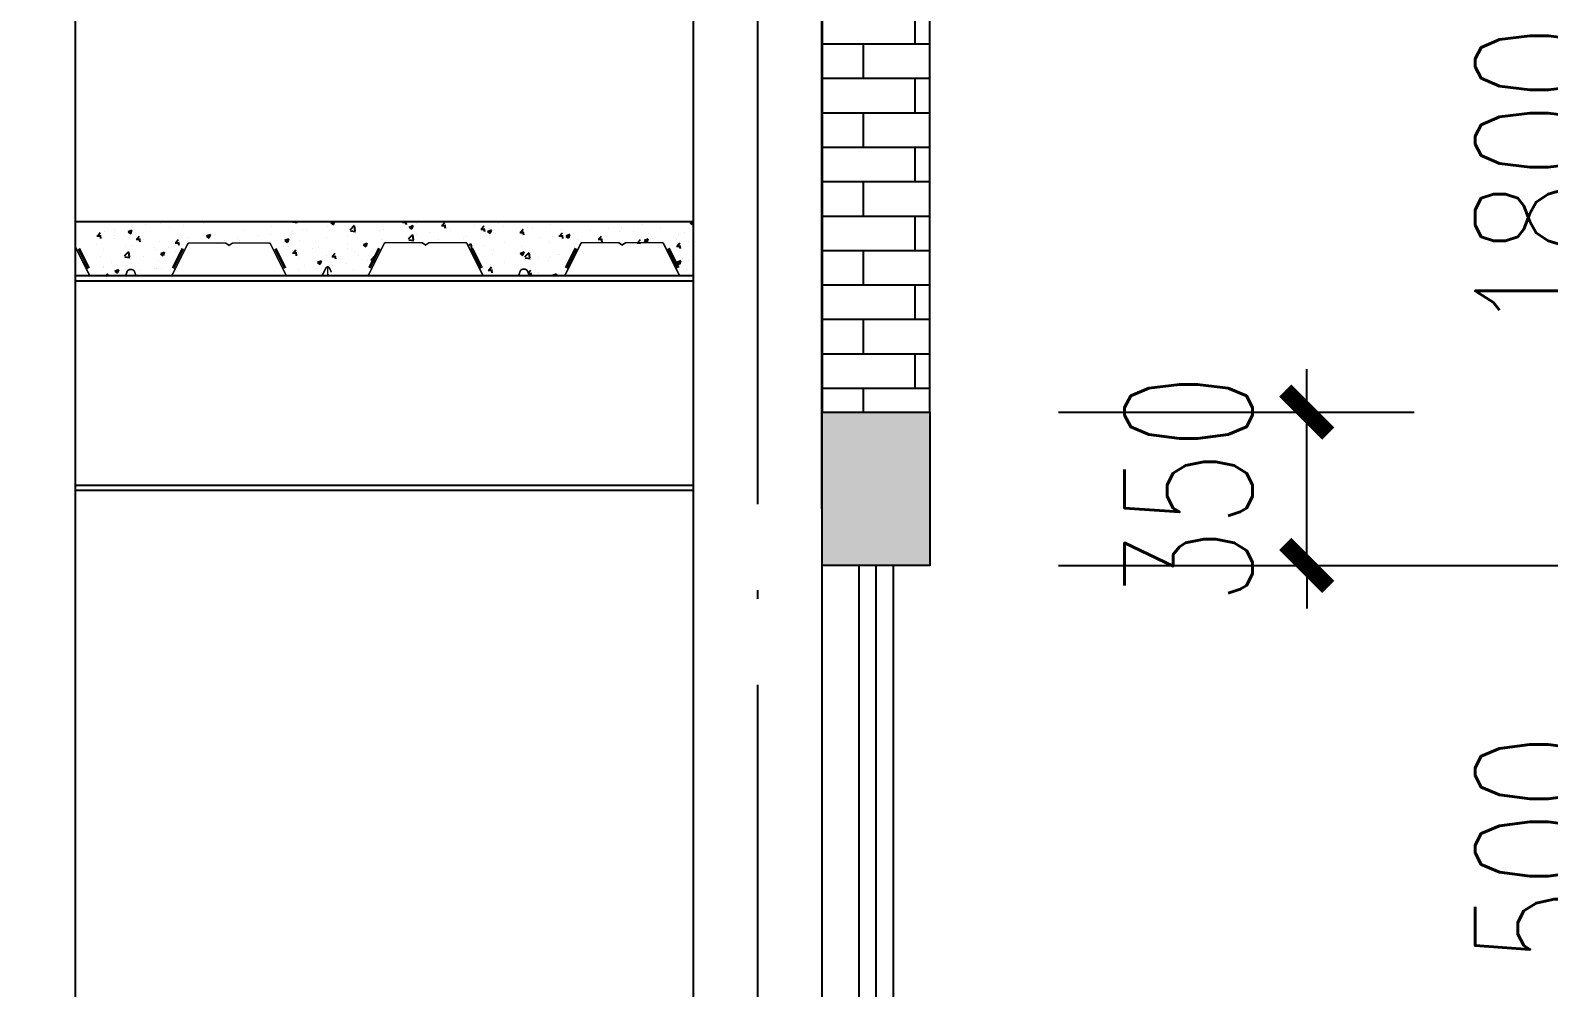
# Model space of a CAD drawing. Extents: x -89996 to 1006241, y -2176 to 440573.
# Drawn here: x 738610 to 742144, y 245687 to 247916 of the extents above; entities that cross this region are included whole.
import ezdxf

# ---------------------------------------------------------------- set-up
doc = ezdxf.new("R2010")
doc.units = 0
doc.header["$LTSCALE"] = 1000
doc.header["$MEASUREMENT"] = 0
doc.linetypes.add('DOTE', pattern=[2.42, 2, -0.2, 0.02, -0.2])
for name, color, linetype in [('AXIS', 3, 'Continuous'), ('BOLT', 251, 'Continuous'), ('DIM_SYMB', 3, 'Continuous'), ('DOTE', 1, 'DOTE'), ('FZX', 31, 'Continuous'), ('GZ', 50, 'Continuous'), ('MC', 132, 'Continuous'), ('PUB_HATCH', 8, 'Continuous'), ('PUB_TITLE', 4, 'Continuous'), ('S', 2, 'Continuous')]:
    doc.layers.add(name, color=color, linetype=linetype)
doc.styles.add('_TCH_DIM_T3', font='SIMPLEX', dxfattribs={"width": 0.705882, "bigfont": 'GBCBIG'})
doc.dimstyles.new('_TCH_ARCH&&100', dxfattribs={"dimtxt": 297.5, "dimasz": 100, "dimexe": 250, "dimexo": 300, "dimgap": 126.25, "dimtad": 1, "dimdec": 0, "dimzin": 0, "dimdsep": 46, "dimtxsty": '_TCH_DIM_T3', "dimblk": 'ARCHTICK', "dimcen": 0.09, "dimclrt": 7, "dimazin": 2, "dimtfac": 1, "dimtdec": 0, "dimtix": 1, "dimtmove": 2, "dimatfit": 3, "dimfxl": 0, "dimtolj": 1, "dimtzin": 0, "dimarcsym": 0})

# ---------------------------------------------------------------- blocks, each defined once
blk = doc.blocks.new('_ArchTick')
at = {"color": 0, "linetype": 'ByBlock', "const_width": 0.4}
blk.add_lwpolyline([(-0.5, -0.5), (0.5, 0.5)], dxfattribs=at)
blk = doc.blocks.new('*D185')
at = {"layer": 'AXIS', "color": 0, "lineweight": -2, "transparency": 16777216}
for p, q in [((741003.4, 246670.1), (742646.9, 246670.1)), ((742396.9, 245170.1), (742396.9, 246670.1)), ((741003.4, 245170.1), (742646.9, 245170.1))]:
    blk.add_line(p, q, dxfattribs=at)
at = {"layer": 'Defpoints', "color": 0, "transparency": 16777216}
for p in [(740703.4, 246670.1), (742396.9, 246670.1), (740703.4, 245170.1)]:
    blk.add_point(p, dxfattribs=at)
at = {"layer": 'AXIS', "color": 0, "lineweight": -2, "transparency": 16777216, "xscale": 100, "yscale": 100, "zscale": 100}
for p, rotation in [((742396.9, 246670.1), 90), ((742396.9, 245170.1), 270)]:
    blk.add_blockref('_ArchTick', p, dxfattribs=dict(at, rotation=rotation))
at = {"layer": 'AXIS', "color": 7, "transparency": 16777216, "insert": (742121.9, 245920.1), "char_height": 297.5, "attachment_point": 5, "rotation": 90, "style": '_TCH_DIM_T3'}
blk.add_mtext('\\A1;1500', dxfattribs=at)
blk = doc.blocks.new('*D187')
at = {"layer": 'AXIS', "color": 0, "lineweight": -2, "transparency": 16777216}
for p, q in [((741103.4, 251670.1), (743154.8, 251670.1)), ((742904.8, 239670.1), (742904.8, 251670.1)), ((741116.5, 239670.1), (743154.8, 239670.1))]:
    blk.add_line(p, q, dxfattribs=at)
at = {"layer": 'Defpoints', "color": 0, "transparency": 16777216}
for p in [(740803.4, 251670.1), (742904.8, 251670.1), (740816.5, 239670.1)]:
    blk.add_point(p, dxfattribs=at)
at = {"layer": 'AXIS', "color": 0, "lineweight": -2, "transparency": 16777216, "xscale": 100, "yscale": 100, "zscale": 100}
for p, rotation in [((742904.8, 251670.1), 90), ((742904.8, 239670.1), 270)]:
    blk.add_blockref('_ArchTick', p, dxfattribs=dict(at, rotation=rotation))
at = {"layer": 'AXIS', "color": 7, "transparency": 16777216, "insert": (742629.8, 245670.1), "char_height": 297.5, "attachment_point": 5, "rotation": 90, "style": '_TCH_DIM_T3'}
blk.add_mtext('\\A1;12000', dxfattribs=at)
blk = doc.blocks.new('*D190')
at = {"layer": 'AXIS', "color": 0, "lineweight": -2, "transparency": 16777216}
for p, q in [((741580.9, 247027), (741580.9, 247127)), ((741003.4, 247027), (741830.9, 247027)), ((741580.9, 246670.1), (741580.9, 247027)), ((741003.4, 246670.1), (741830.9, 246670.1)), ((741580.9, 246670.1), (741580.9, 246570.1))]:
    blk.add_line(p, q, dxfattribs=at)
at = {"layer": 'Defpoints', "color": 0, "transparency": 16777216}
for p in [(740703.4, 247027), (741580.9, 247027), (740703.4, 246670.1)]:
    blk.add_point(p, dxfattribs=at)
at = {"layer": 'AXIS', "color": 0, "lineweight": -2, "transparency": 16777216, "xscale": 100, "yscale": 100, "zscale": 100}
for p, rotation in [((741580.9, 247027), 270), ((741580.9, 246670.1), 90)]:
    blk.add_blockref('_ArchTick', p, dxfattribs=dict(at, rotation=rotation))
at = {"layer": 'AXIS', "color": 7, "transparency": 16777216, "insert": (741305.9, 246848.6), "char_height": 297.5, "attachment_point": 5, "rotation": 90, "style": '_TCH_DIM_T3'}
blk.add_mtext('\\A1;350', dxfattribs=at)
blk = doc.blocks.new('*D191')
at = {"layer": 'AXIS', "color": 0, "lineweight": -2, "transparency": 16777216}
for p, q in [((741003.4, 248470.1), (742646.9, 248470.1)), ((742396.9, 248470.1), (742396.9, 246670.1)), ((741003.4, 246670.1), (742646.9, 246670.1))]:
    blk.add_line(p, q, dxfattribs=at)
at = {"layer": 'Defpoints', "color": 0, "transparency": 16777216}
for p in [(740703.4, 248470.1), (740703.4, 246670.1), (742396.9, 246670.1)]:
    blk.add_point(p, dxfattribs=at)
at = {"layer": 'AXIS', "color": 0, "lineweight": -2, "transparency": 16777216, "xscale": 100, "yscale": 100, "zscale": 100}
for p, rotation in [((742396.9, 248470.1), 90), ((742396.9, 246670.1), 270)]:
    blk.add_blockref('_ArchTick', p, dxfattribs=dict(at, rotation=rotation))
at = {"layer": 'AXIS', "color": 7, "transparency": 16777216, "insert": (742121.9, 247570.1), "char_height": 297.5, "attachment_point": 5, "rotation": 90, "style": '_TCH_DIM_T3'}
blk.add_mtext('\\A1;1800', dxfattribs=at)

msp = doc.modelspace()

# ---------------------------------------------------------------- hatches: boundary and pattern name
at = {"layer": 'BOLT'}
h = msp.add_hatch(dxfattribs=at)
h.set_pattern_fill('AR-BRSTD', color=256, scale=100)
h.set_pattern_definition([(0, (126243.66, -247051.54), (0, 80.138549), []), (90, (126243.66, -247051.54), (-120.1928, 80.138549), [80.13855, -80.13854])])
h.paths.add_polyline_path([(740703.39, 248350.11), (740453.39, 248350.11), (740453.39, 247027.03), (740703.39, 247027.03)])
h = msp.add_hatch(color=256, dxfattribs=at)
h.dxf.hatch_style = 1
h.paths.add_polyline_path([(740703.39, 247027.03), (740453.39, 247027.03), (740453.39, 246670.11), (740703.39, 246670.11)])

# ---------------------------------------------------------------- linework, layer by layer
at = {"color": 9, "linetype": 'Continuous'}
for p, q in [((738878.76, 247464.52, 3.79), (738878.76, 247464.52, 3.79)), ((738912.19, 247465.42, 3.79), (738912.19, 247465.42, 3.79)), ((739014.12, 247466.71, 3.79), (739014.12, 247466.71, 3.79)), ((739220.99, 247469.98, 3.79), (739231.26, 247468.39, 3.79)), ((739237.14, 247468.2, 3.79), (739237.14, 247468.2, 3.79)), ((739309.04, 247467.51, 3.79), (739315.36, 247463.25, 3.79)), ((739309.35, 247468.07, 3.79), (739314.31, 247469.97, 3.79)), ((739315.63, 247463.62, 3.79), (739317.76, 247469.97, 3.79)), ((739317.91, 247465.03, 3.79), (739317.91, 247465.03, 3.79)), ((739354.68, 247451.55, 3.79), (739364.57, 247461.86, 3.79)), ((739381.11, 247469.34, 3.79), (739381.11, 247469.34, 3.79)), ((739439.84, 247469.76, 3.79), (739439.84, 247469.76, 3.79)), ((739476, 247469.14, 3.79), (739483.59, 247468.48, 3.79)), ((739477.78, 247469.34, 3.79), (739478.29, 247469.94, 3.79)), ((739485.43, 247462.71, 3.79), (739484.1, 247469.94, 3.79)), ((739496.47, 247462.57, 3.79), (739496.47, 247462.57, 3.79)), ((739507.64, 247466.9, 3.79), (739507.64, 247466.9, 3.79)), ((739568.87, 247461.37, 3.79), (739575, 247468.67, 3.79)), ((739576.53, 247454.74, 3.79), (739575.06, 247462.7, 3.79)), ((739575.43, 247464.03, 3.79), (739575.43, 247464.03, 3.79)), ((739699.7, 247465.59, 3.79), (739699.7, 247465.59, 3.79)), ((739820, 247463.43, 3.79), (739820, 247463.43, 3.79)), ((739841.23, 247468.98, 3.79), (739841.23, 247468.98, 3.79)), ((740034.58, 247463.99, 3.79), (740034.58, 247463.99, 3.79)), ((740143.88, 247465.4, 3.79), (740143.88, 247465.4, 3.79)), ((740145.81, 247467.79, 3.79), (740152.13, 247463.53, 3.79)), ((740146.12, 247468.34, 3.79), (740150.02, 247469.84, 3.79)), ((738764.89, 247437.37, 3.79), (738772.48, 247436.7, 3.79)), ((738766.66, 247437.57, 3.79), (738772.79, 247444.86, 3.79)), ((738774.32, 247430.94, 3.79), (738772.85, 247438.9, 3.79)), ((738774.13, 247435.12, 3.79), (738774.13, 247435.12, 3.79)), ((738782.84, 247448.35, 3.79), (738782.84, 247448.35, 3.79)), ((738804.7, 247451.81, 3.79), (738804.7, 247451.81, 3.79)), ((738804.95, 247430.64, 3.79), (738804.95, 247430.64, 3.79)), ((738805.92, 247439.3, 3.79), (738805.92, 247439.3, 3.79)), ((738837.3, 247446.9, 3.79), (738843.62, 247442.63, 3.79)), ((738837.61, 247447.45, 3.79), (738846.51, 247450.86, 3.79)), ((738843.89, 247443, 3.79), (738846.47, 247450.68, 3.79)), ((738848.05, 247457.29, 3.79), (738848.05, 247457.29, 3.79)), ((738854.02, 247445.64, 3.79), (738854.02, 247445.64, 3.79)), ((738855.98, 247429.4, 3.79), (738863.57, 247428.73, 3.79)), ((738857.76, 247429.6, 3.79), (738863.88, 247436.89, 3.79)), ((738865.41, 247422.97, 3.79), (738863.94, 247430.93, 3.79)), ((738872.75, 247427.78, 3.79), (738872.75, 247427.78, 3.79)), ((738934.23, 247456.2, 3.79), (738934.23, 247456.2, 3.79)), ((738948.85, 247421.63, 3.79), (738954.97, 247428.93, 3.79)), ((738966.02, 247460.38, 3.79), (738966.02, 247460.38, 3.79)), ((738976.61, 247432.66, 3.79), (738976.61, 247432.66, 3.79)), ((739019.81, 247436.72, 3.79), (739026.13, 247432.46, 3.79)), ((739020.13, 247437.27, 3.79), (739029.02, 247440.69, 3.79)), ((739026.41, 247432.83, 3.79), (739028.98, 247440.51, 3.79)), ((739041.82, 247441.61, 3.79), (739041.82, 247441.61, 3.79)), ((739060.92, 247427.18, 3.79), (739060.92, 247427.18, 3.79)), ((739092.71, 247431.37, 3.79), (739092.71, 247431.37, 3.79)), ((739095.71, 247426.89, 3.79), (739095.71, 247426.89, 3.79)), ((739105.97, 247449.74, 3.79), (739105.97, 247449.74, 3.79)), ((739140.81, 247437.7, 3.79), (739140.81, 247437.7, 3.79)), ((739169.78, 247439.6, 3.79), (739169.78, 247439.6, 3.79)), ((739171.93, 247459.26, 3.79), (739171.93, 247459.26, 3.79)), ((739202.33, 247426.55, 3.79), (739208.65, 247422.29, 3.79)), ((739202.65, 247427.1, 3.79), (739211.54, 247430.52, 3.79)), ((739208.92, 247422.66, 3.79), (739211.5, 247430.34, 3.79)), ((739221.01, 247448.26, 3.79), (739221.01, 247448.26, 3.79)), ((739243.84, 247452.31, 3.79), (739243.84, 247452.31, 3.79)), ((739252.81, 247452.45, 3.79), (739252.81, 247452.45, 3.79)), ((739299.74, 247434.05, 3.79), (739299.74, 247434.05, 3.79)), ((739300.91, 247458.78, 3.79), (739300.91, 247458.78, 3.79)), ((739348.34, 247437.14, 3.79), (739348.34, 247437.14, 3.79)), ((739355.5, 247449.12, 3.79), (739366.8, 247447.37, 3.79)), ((739366.21, 247449, 3.79), (739364.81, 247461.06, 3.79)), ((739365.7, 247443.57, 3.79), (739365.7, 247443.57, 3.79)), ((739422.4, 247449.85, 3.79), (739422.4, 247449.85, 3.79)), ((739427.6, 247429.77, 3.79), (739427.6, 247429.77, 3.79)), ((739430.91, 247452.52, 3.79), (739430.91, 247452.52, 3.79)), ((739490.22, 247430.53, 3.79), (739500.11, 247440.84, 3.79)), ((739491.04, 247428.1, 3.79), (739502.34, 247426.35, 3.79)), ((739491.55, 247457.34, 3.79), (739497.87, 247453.08, 3.79)), ((739491.87, 247457.89, 3.79), (739500.76, 247461.31, 3.79)), ((739495.06, 247460.65, 3.79), (739495.06, 247460.65, 3.79)), ((739498.15, 247453.45, 3.79), (739500.72, 247461.13, 3.79)), ((739501.75, 247427.97, 3.79), (739500.35, 247440.04, 3.79)), ((739507.8, 247440.33, 3.79), (739507.8, 247440.33, 3.79)), ((739539.6, 247444.51, 3.79), (739539.6, 247444.51, 3.79)), ((739559.47, 247427.89, 3.79), (739559.47, 247427.89, 3.79)), ((739567.09, 247461.17, 3.79), (739574.69, 247460.51, 3.79)), ((739587.7, 247450.84, 3.79), (739587.7, 247450.84, 3.79)), ((739619.04, 247430.84, 3.79), (739619.04, 247430.84, 3.79)), ((739624.68, 247436.83, 3.79), (739624.68, 247436.83, 3.79)), ((739643.23, 247461.17, 3.79), (739643.23, 247461.17, 3.79)), ((739658.19, 247453.2, 3.79), (739665.78, 247452.54, 3.79)), ((739659.97, 247453.4, 3.79), (739666.09, 247460.7, 3.79)), ((739667.62, 247446.77, 3.79), (739666.15, 247454.73, 3.79)), ((739667.9, 247461.4, 3.79), (739667.9, 247461.4, 3.79)), ((739674.07, 247447.17, 3.79), (739680.39, 247442.91, 3.79)), ((739674.39, 247447.72, 3.79), (739683.28, 247451.14, 3.79)), ((739680.66, 247443.28, 3.79), (739683.24, 247450.96, 3.79)), ((739688.83, 247444.96, 3.79), (739688.83, 247444.96, 3.79)), ((739693.1, 247443.55, 3.79), (739693.1, 247443.55, 3.79)), ((739711.02, 247458.3, 3.79), (739711.02, 247458.3, 3.79)), ((739749.28, 247445.23, 3.79), (739756.87, 247444.57, 3.79)), ((739751.06, 247445.43, 3.79), (739757.18, 247452.73, 3.79)), ((739754.79, 247454.49, 3.79), (739754.79, 247454.49, 3.79)), ((739758.71, 247438.8, 3.79), (739757.24, 247446.76, 3.79)), ((739767.17, 247456.26, 3.79), (739767.17, 247456.26, 3.79)), ((739778.82, 247455.44, 3.79), (739778.82, 247455.44, 3.79)), ((739794.59, 247432.39, 3.79), (739794.59, 247432.39, 3.79)), ((739826.38, 247436.58, 3.79), (739826.38, 247436.58, 3.79)), ((739840.37, 247437.26, 3.79), (739847.96, 247436.6, 3.79)), ((739842.15, 247437.46, 3.79), (739848.27, 247444.76, 3.79)), ((739846.61, 247452.57, 3.79), (739846.61, 247452.57, 3.79)), ((739849.8, 247430.82, 3.79), (739848.33, 247438.79, 3.79)), ((739856.58, 247437, 3.79), (739862.9, 247432.74, 3.79)), ((739856.9, 247437.55, 3.79), (739865.79, 247440.96, 3.79)), ((739863.18, 247433.11, 3.79), (739865.75, 247440.78, 3.79)), ((739874.48, 247442.91, 3.79), (739874.48, 247442.91, 3.79)), ((739882.6, 247429.28, 3.79), (739882.6, 247429.28, 3.79)), ((739914.41, 247449.71, 3.79), (739914.41, 247449.71, 3.79)), ((739931.46, 247429.29, 3.79), (739939.05, 247428.63, 3.79)), ((739933.24, 247429.49, 3.79), (739939.37, 247436.79, 3.79)), ((739940.89, 247422.85, 3.79), (739939.43, 247430.82, 3.79)), ((739948.56, 247438.8, 3.79), (739948.56, 247438.8, 3.79)), ((739954.69, 247453.47, 3.79), (739954.69, 247453.47, 3.79)), ((739982.2, 247446.85, 3.79), (739982.2, 247446.85, 3.79)), ((739986.48, 247457.65, 3.79), (739986.48, 247457.65, 3.79)), ((740013.77, 247447.75, 3.79), (740013.77, 247447.75, 3.79)), ((740024.34, 247421.52, 3.79), (740030.46, 247428.82, 3.79)), ((740039.1, 247426.83, 3.79), (740045.42, 247422.57, 3.79)), ((740039.42, 247427.38, 3.79), (740048.31, 247430.79, 3.79)), ((740045.69, 247422.94, 3.79), (740048.27, 247430.61, 3.79)), ((740050, 247443.98, 3.79), (740050, 247443.98, 3.79)), ((740058.18, 247431.34, 3.79), (740058.18, 247431.34, 3.79)), ((740077.92, 247455.88, 3.79), (740077.92, 247455.88, 3.79)), ((740113.17, 247428.64, 3.79), (740113.17, 247428.64, 3.79)), ((740117.8, 247441.12, 3.79), (740117.8, 247441.12, 3.79)), ((740132.24, 247444.05, 3.79), (740132.24, 247444.05, 3.79)), ((738763.94, 247416.45, 3.79), (738763.94, 247416.45, 3.79)), ((738781.29, 247406.07, 3.79), (738781.29, 247406.07, 3.79)), ((738820.61, 247395.55, 3.79), (738820.61, 247395.55, 3.79)), ((738829.36, 247390.9, 3.79), (738839.25, 247401.21, 3.79)), ((738831.73, 247413.58, 3.79), (738831.73, 247413.58, 3.79)), ((738840.89, 247388.35, 3.79), (738839.49, 247400.41, 3.79)), ((738846.5, 247415.01, 3.79), (738846.5, 247415.01, 3.79)), ((738899.53, 247410.72, 3.79), (738899.53, 247410.72, 3.79)), ((738900.82, 247406.11, 3.79), (738900.82, 247406.11, 3.79)), ((738910.65, 247423.14, 3.79), (738910.65, 247423.14, 3.79)), ((738913.11, 247395.76, 3.79), (738919.42, 247391.5, 3.79)), ((738913.42, 247396.31, 3.79), (738922.31, 247399.73, 3.79)), ((738919.7, 247391.87, 3.79), (738922.27, 247399.55, 3.79)), ((738932.61, 247410.29, 3.79), (738932.61, 247410.29, 3.79)), ((738940.54, 247424.91, 3.79), (738940.54, 247424.91, 3.79)), ((738947.07, 247421.43, 3.79), (738954.66, 247420.76, 3.79)), ((738947.59, 247401.46, 3.79), (738947.59, 247401.46, 3.79)), ((738956.5, 247415, 3.79), (738955.03, 247422.96, 3.79)), ((738967.32, 247407.86, 3.79), (738967.32, 247407.86, 3.79)), ((739008.34, 247422.05, 3.79), (739008.34, 247422.05, 3.79)), ((739045.48, 247420.26, 3.79), (739046.06, 247420.96, 3.79)), ((739076.13, 247419.19, 3.79), (739076.13, 247419.19, 3.79)), ((739170.38, 247416.98, 3.79), (739170.38, 247416.98, 3.79)), ((739187.6, 247398.17, 3.79), (739187.6, 247398.17, 3.79)), ((739200.21, 247411.71, 3.79), (739200.21, 247411.71, 3.79)), ((739211.73, 247413.46, 3.79), (739211.73, 247413.46, 3.79)), ((739219.4, 247402.36, 3.79), (739219.4, 247402.36, 3.79)), ((739220.35, 247397.52, 3.79), (739227.94, 247396.86, 3.79)), ((739222.13, 247397.72, 3.79), (739228.25, 247405.02, 3.79)), ((739229.78, 247391.09, 3.79), (739228.31, 247399.05, 3.79)), ((739235.59, 247425.92, 3.79), (739235.59, 247425.92, 3.79)), ((739238.5, 247396.4, 3.79), (739238.5, 247396.4, 3.79)), ((739267.5, 247408.69, 3.79), (739267.5, 247408.69, 3.79)), ((739274.28, 247424.43, 3.79), (739274.28, 247424.43, 3.79)), ((739279.52, 247410.59, 3.79), (739279.52, 247410.59, 3.79)), ((739298.2, 247391.78, 3.79), (739298.2, 247391.78, 3.79)), ((739306.3, 247393.53, 3.79), (739306.3, 247393.53, 3.79)), ((739313.22, 247389.75, 3.79), (739319.34, 247397.05, 3.79)), ((739347.32, 247407.73, 3.79), (739347.32, 247407.73, 3.79)), ((739347.7, 247419.25, 3.79), (739347.7, 247419.25, 3.79)), ((739364.16, 247401.3, 3.79), (739364.16, 247401.3, 3.79)), ((739379.5, 247423.43, 3.79), (739379.5, 247423.43, 3.79)), ((739384.85, 247416.38, 3.79), (739391.16, 247412.12, 3.79)), ((739385.16, 247416.93, 3.79), (739394.05, 247420.35, 3.79)), ((739391.44, 247412.49, 3.79), (739394.01, 247420.17, 3.79)), ((739396.84, 247392.7, 3.79), (739396.84, 247392.7, 3.79)), ((739415.11, 247404.86, 3.79), (739415.11, 247404.86, 3.79)), ((739429.36, 247410.24, 3.79), (739429.36, 247410.24, 3.79)), ((739629.43, 247413.33, 3.79), (739635.65, 247419.81, 3.79)), ((739633.05, 247406.08, 3.79), (739637.88, 247405.33, 3.79)), ((739634.49, 247411.31, 3.79), (739634.49, 247411.31, 3.79)), ((739637.29, 247406.95, 3.79), (739635.89, 247419.01, 3.79)), ((739666.29, 247415.5, 3.79), (739666.29, 247415.5, 3.79)), ((739686.29, 247393.41, 3.79), (739686.29, 247393.41, 3.79)), ((739687.29, 247402.69, 3.79), (739687.29, 247402.69, 3.79)), ((739714.38, 247421.83, 3.79), (739714.38, 247421.83, 3.79)), ((739749.88, 247396.04, 3.79), (739756.19, 247391.78, 3.79)), ((739750.19, 247396.59, 3.79), (739759.09, 247400, 3.79)), ((739753.25, 247412.21, 3.79), (739753.25, 247412.21, 3.79)), ((739756.47, 247392.15, 3.79), (739759.04, 247399.82, 3.79)), ((739761.3, 247388.48, 3.79), (739771.19, 247398.79, 3.79)), ((739772.83, 247385.93, 3.79), (739771.43, 247397.99, 3.79)), ((739818.45, 247421.15, 3.79), (739818.45, 247421.15, 3.79)), ((739835.99, 247393.2, 3.79), (739835.99, 247393.2, 3.79)), ((739841.07, 247392.82, 3.79), (739841.07, 247392.82, 3.79)), ((739984.12, 247418.63, 3.79), (739984.12, 247418.63, 3.79)), ((740022.55, 247421.32, 3.79), (740030.15, 247420.66, 3.79)), ((740030.99, 247420.26, 3.79), (740030.52, 247422.85, 3.79)), ((740081.38, 247424.45, 3.79), (740081.38, 247424.45, 3.79)), ((740113.65, 247413.35, 3.79), (740121.24, 247412.69, 3.79)), ((740115.43, 247413.55, 3.79), (740121.55, 247420.85, 3.79)), ((740123.08, 247406.91, 3.79), (740121.61, 247414.88, 3.79)), ((740142.34, 247423.12, 3.79), (740142.34, 247423.12, 3.79)), ((738772.51, 247389.21, 3.79), (738772.51, 247389.21, 3.79)), ((738779.69, 247366.09, 3.79), (738779.69, 247366.09, 3.79)), ((738779.75, 247363.79, 3.79), (738779.75, 247363.79, 3.79)), ((738799.46, 247376.03, 3.79), (738799.46, 247376.03, 3.79)), ((738806.71, 247355.35, 3.79), (738815.61, 247358.77, 3.79)), ((738812.99, 247350.91, 3.79), (738815.57, 247358.58, 3.79)), ((738830.18, 247388.47, 3.79), (738841.48, 247386.72, 3.79)), ((738844.96, 247372.73, 3.79), (738844.96, 247372.73, 3.79)), ((738847.48, 247363.22, 3.79), (738847.48, 247363.22, 3.79)), ((738867.41, 247356.02, 3.79), (738867.41, 247356.02, 3.79)), ((738873.52, 247388.75, 3.79), (738873.52, 247388.75, 3.79)), ((738899.2, 247360.2, 3.79), (738899.2, 247360.2, 3.79)), ((738903.95, 247360.86, 3.79), (738903.95, 247360.86, 3.79)), ((738909.11, 247380.86, 3.79), (738909.11, 247380.86, 3.79)), ((738915.28, 247360.36, 3.79), (738915.28, 247360.36, 3.79)), ((738947.3, 247366.53, 3.79), (738947.3, 247366.53, 3.79)), ((739234.05, 247383.64, 3.79), (739234.05, 247383.64, 3.79)), ((739234.09, 247358.6, 3.79), (739234.09, 247358.6, 3.79)), ((739248.71, 247367.27, 3.79), (739248.71, 247367.27, 3.79)), ((739278.14, 247375.42, 3.79), (739284.45, 247371.16, 3.79)), ((739278.45, 247375.97, 3.79), (739287.35, 247379.38, 3.79)), ((739284.73, 247371.53, 3.79), (739287.31, 247379.2, 3.79)), ((739311.44, 247389.55, 3.79), (739319.03, 247388.89, 3.79)), ((739314.29, 247369.16, 3.79), (739314.29, 247369.16, 3.79)), ((739320.87, 247383.12, 3.79), (739319.4, 247391.08, 3.79)), ((739322.78, 247379.98, 3.79), (739322.78, 247379.98, 3.79)), ((739346.09, 247373.34, 3.79), (739346.09, 247373.34, 3.79)), ((739362.61, 247359.02, 3.79), (739362.61, 247359.02, 3.79)), ((739374.09, 247390.67, 3.79), (739374.09, 247390.67, 3.79)), ((739394.19, 247379.68, 3.79), (739394.19, 247379.68, 3.79)), ((739402.53, 247381.58, 3.79), (739410.12, 247380.92, 3.79)), ((739404.31, 247381.78, 3.79), (739410.43, 247389.08, 3.79)), ((739411.96, 247375.15, 3.79), (739410.49, 247383.11, 3.79)), ((739675.81, 247357.67, 3.79), (739683.4, 247357.01, 3.79)), ((739677.59, 247357.87, 3.79), (739683.71, 247365.17, 3.79)), ((739680.97, 247371.74, 3.79), (739680.97, 247371.74, 3.79)), ((739685.24, 247351.24, 3.79), (739683.77, 247359.2, 3.79)), ((739685.74, 247360.41, 3.79), (739685.74, 247360.41, 3.79)), ((739687.86, 247367.77, 3.79), (739687.86, 247367.77, 3.79)), ((739713.07, 247376.35, 3.79), (739713.07, 247376.35, 3.79)), ((739751.7, 247369.93, 3.79), (739751.7, 247369.93, 3.79)), ((739754.09, 247390.54, 3.79), (739754.09, 247390.54, 3.79)), ((739761.18, 247382.3, 3.79), (739761.18, 247382.3, 3.79)), ((739761.92, 247380.49, 3.79), (739761.92, 247380.49, 3.79)), ((739762.12, 247386.06, 3.79), (739773.42, 247384.31, 3.79)), ((739768.97, 247350.25, 3.79), (739774.8, 247357.2, 3.79)), ((739780.87, 247373.48, 3.79), (739780.87, 247373.48, 3.79)), ((739792.97, 247386.49, 3.79), (739792.97, 247386.49, 3.79)), ((739816.91, 247378.87, 3.79), (739816.91, 247378.87, 3.79)), ((739821.88, 247387.68, 3.79), (739821.88, 247387.68, 3.79)), ((739848.66, 247370.62, 3.79), (739848.66, 247370.62, 3.79)), ((740114.91, 247375.7, 3.79), (740121.22, 247371.44, 3.79)), ((740115.22, 247376.25, 3.79), (740124.12, 247379.66, 3.79)), ((740119.84, 247359.16, 3.79), (740119.84, 247359.16, 3.79)), ((740121.5, 247371.81, 3.79), (740124.07, 247379.48, 3.79)), ((740127.86, 247384.88, 3.79), (740127.86, 247384.88, 3.79)), ((740137.11, 247359.01, 3.79), (740137.11, 247359.01, 3.79)), ((740140.79, 247380.84, 3.79), (740140.79, 247380.84, 3.79)), ((738785.79, 247343.84, 3.79), (738790.41, 247349.34, 3.79)), ((738787.2, 247345.46, 3.79), (738787.2, 247345.46, 3.79)), ((738806.4, 247354.8, 3.79), (738812.72, 247350.54, 3.79)), ((738829.89, 247348.15, 3.79), (738829.89, 247348.15, 3.79)), ((739254.25, 247346.04, 3.79), (739254.25, 247346.04, 3.79)), ((739768.98, 247349.52, 3.79), (739774.49, 247349.04, 3.79)), ((739776.24, 247343.76, 3.79), (739774.86, 247351.23, 3.79)), ((739792.35, 247352.6, 3.79), (739792.35, 247352.6, 3.79)), ((739825.68, 247344.91, 3.79), (739827.38, 247343.76, 3.79)), ((739826, 247345.46, 3.79), (739834.89, 247348.87, 3.79)), ((739833.2, 247343.76, 3.79), (739834.85, 247348.69, 3.79))]:
    msp.add_line(p, q, dxfattribs=at)
at = {"layer": 'DIM_SYMB'}
msp.add_lwpolyline([(738714.97, 239198.78), (738714.97, 245463.96), (738609.97, 245502.17), (738819.97, 245539.2), (738714.97, 245576.46), (738714.97, 251167.78)], dxfattribs=at)
at = {"layer": 'DOTE'}
msp.add_line((740303.39, 239552.4), (740303.39, 250868.37), dxfattribs=at)
at = {"layer": 'FZX'}
for points in [[(740703.39, 251430.11), (740453.39, 251430.11), (740453.39, 247027.03), (740703.39, 247027.03)], [(740453.39, 247027.03), (740703.39, 247027.03), (740703.39, 246670.11), (740453.39, 246670.11)]]:
    msp.add_lwpolyline(points, close=True, dxfattribs=at)
at = {"layer": 'GZ'}
for p, q in [((740153.39, 239690.11), (740153.39, 250370.11)), ((740453.39, 239690.11), (740452.36, 250370.11))]:
    msp.add_line(p, q, dxfattribs=at)
at = {"layer": 'MC'}
for p, q in [((740538.39, 246670.11), (740538.39, 245168.87)), ((740578.39, 246670.11), (740578.39, 245168.87)), ((740618.39, 246670.11), (740618.39, 245168.87))]:
    msp.add_line(p, q, dxfattribs=at)
at = {"layer": 'PUB_HATCH'}
msp.add_line((740153.39, 247470.11, -0.19), (738714.97, 247470.11, -0.16), dxfattribs=at)
at = {"layer": 'PUB_TITLE'}
for p, q in [((738714.97, 247345.03, 2.24), (740153.39, 247345.03, 2.24)), ((738714.97, 247333.03, 2.24), (740153.39, 247333.03, 2.24)), ((738714.97, 246857.03, 2.24), (740153.39, 246857.03, 2.24)), ((738714.97, 246845.03, 2.24), (740153.39, 246845.03, 2.24))]:
    msp.add_line(p, q, dxfattribs=at)
at = {"layer": 'S', "const_width": 3.75}
for points, elevation in [([(738714.97, 247411.35), (738747.28, 247346.73, 0.284079), (738751.31, 247344.25), (738828.53, 247344.25, 0.3231651), (738832.8, 247347.33), (738834.71, 247353.08, -0.3231651), (738843.25, 247359.25), (738844.3, 247359.25, -0.3231651), (738852.84, 247353.08), (738854.75, 247347.33, 0.3231651), (738859.02, 247344.25), (738936.24, 247344.25, 0.284079), (738940.27, 247346.73), (738976.03, 247418.26, -0.284079), (738980.06, 247420.75), (739062.98, 247420.75, -0.1499643), (739065.51, 247419.97), (739072.52, 247415.22), (739079.54, 247419.97, -0.1499643), (739082.07, 247420.75), (739164.99, 247420.75, -0.284079), (739169.02, 247418.26), (739204.78, 247346.73, 0.284079), (739208.81, 247344.25), (739286.13, 247344.25, 0.284079), (739290.16, 247346.73), (739297.98, 247362.38, -0.620038), (739306.04, 247362.36), (739310.92, 247352.46)], 4.31), ([(739301.98, 247367.53), (739301.98, 247349.53, 0.4142136), (739306.48, 247345.03), (739393.7, 247345.03, 0.284079), (739397.73, 247347.52), (739433.49, 247419.04, -0.284079), (739437.51, 247421.53), (739520.44, 247421.53, -0.1499643), (739522.97, 247420.76), (739529.98, 247416), (739537, 247420.76, -0.1499643), (739539.53, 247421.53), (739622.45, 247421.53, -0.284079), (739626.48, 247419.04), (739662.24, 247347.52, 0.284079), (739666.26, 247345.03), (739743.49, 247345.03, 0.3231651), (739747.76, 247348.11), (739749.67, 247353.87, -0.3231651), (739758.21, 247360.03), (739759.26, 247360.03, -0.3231651), (739767.8, 247353.87), (739769.71, 247348.11, 0.3231651), (739773.98, 247345.03), (739851.2, 247345.03, 0.284079), (739855.23, 247347.52), (739890.99, 247419.04, -0.284079), (739895.01, 247421.53), (739977.94, 247421.53, -0.1499643), (739980.47, 247420.76), (739987.48, 247416), (739994.5, 247420.76, -0.1499643), (739997.03, 247421.53), (740079.95, 247421.53, -0.284079), (740083.98, 247419.04), (740119.74, 247347.52, 0.284079), (740123.76, 247345.03), (740153.39, 247345.03)], 2.24)]:
    msp.add_lwpolyline(points, format="xyb", dxfattribs=dict(at, elevation=elevation))
at = {"layer": 'S', "const_width": 6.75}
for points, elevation in [([(738722.84, 247407.61), (738745.69, 247361.9)], 4.31), ([(738964.71, 247407.61), (738941.86, 247361.9)], 4.31), ([(739180.34, 247407.61), (739203.19, 247361.9)], 4.31), ([(739422.17, 247408.39), (739399.32, 247362.69)], 2.24), ([(739637.8, 247408.39), (739660.65, 247362.69)], 2.24), ([(739879.67, 247408.39), (739856.82, 247362.69)], 2.24), ([(740095.3, 247408.39), (740118.15, 247362.69)], 2.24)]:
    msp.add_lwpolyline(points, dxfattribs=dict(at, elevation=elevation))

# ---------------------------------------------------------------- dimensions: what is measured, and where the dimension line sits
at = {"layer": 'AXIS'}
for base, p1, p2, angle, picture, middle in [((742904.81, 251670.11), (740816.51, 239670.11), (740803.39, 251670.11), 90, '*D187', (742629.81, 245670.11)), ((742396.93, 246670.11), (740703.39, 248470.11), (740703.39, 246670.11), 270, '*D191', (742121.93, 247570.11)), ((742396.93, 246670.11), (740703.39, 245170.11), (740703.39, 246670.11), 90, '*D185', (742121.93, 245920.11))]:
    dim = msp.add_linear_dim(base=base, p1=p1, p2=p2, angle=angle, dimstyle='_TCH_ARCH&&100', dxfattribs=at)
    dim.commit()
    dim.dimension.update_dxf_attribs({"geometry": picture, "text_midpoint": middle})
dim = msp.add_linear_dim(base=(741580.94, 247027.03), p1=(740703.39, 246670.11), p2=(740703.39, 247027.03), angle=90, text='350', dimstyle='_TCH_ARCH&&100', dxfattribs=at)
dim.commit()
dim.dimension.update_dxf_attribs({"geometry": '*D190', "text_midpoint": (741305.94, 246848.57)})

doc.saveas('drawing.dxf')
